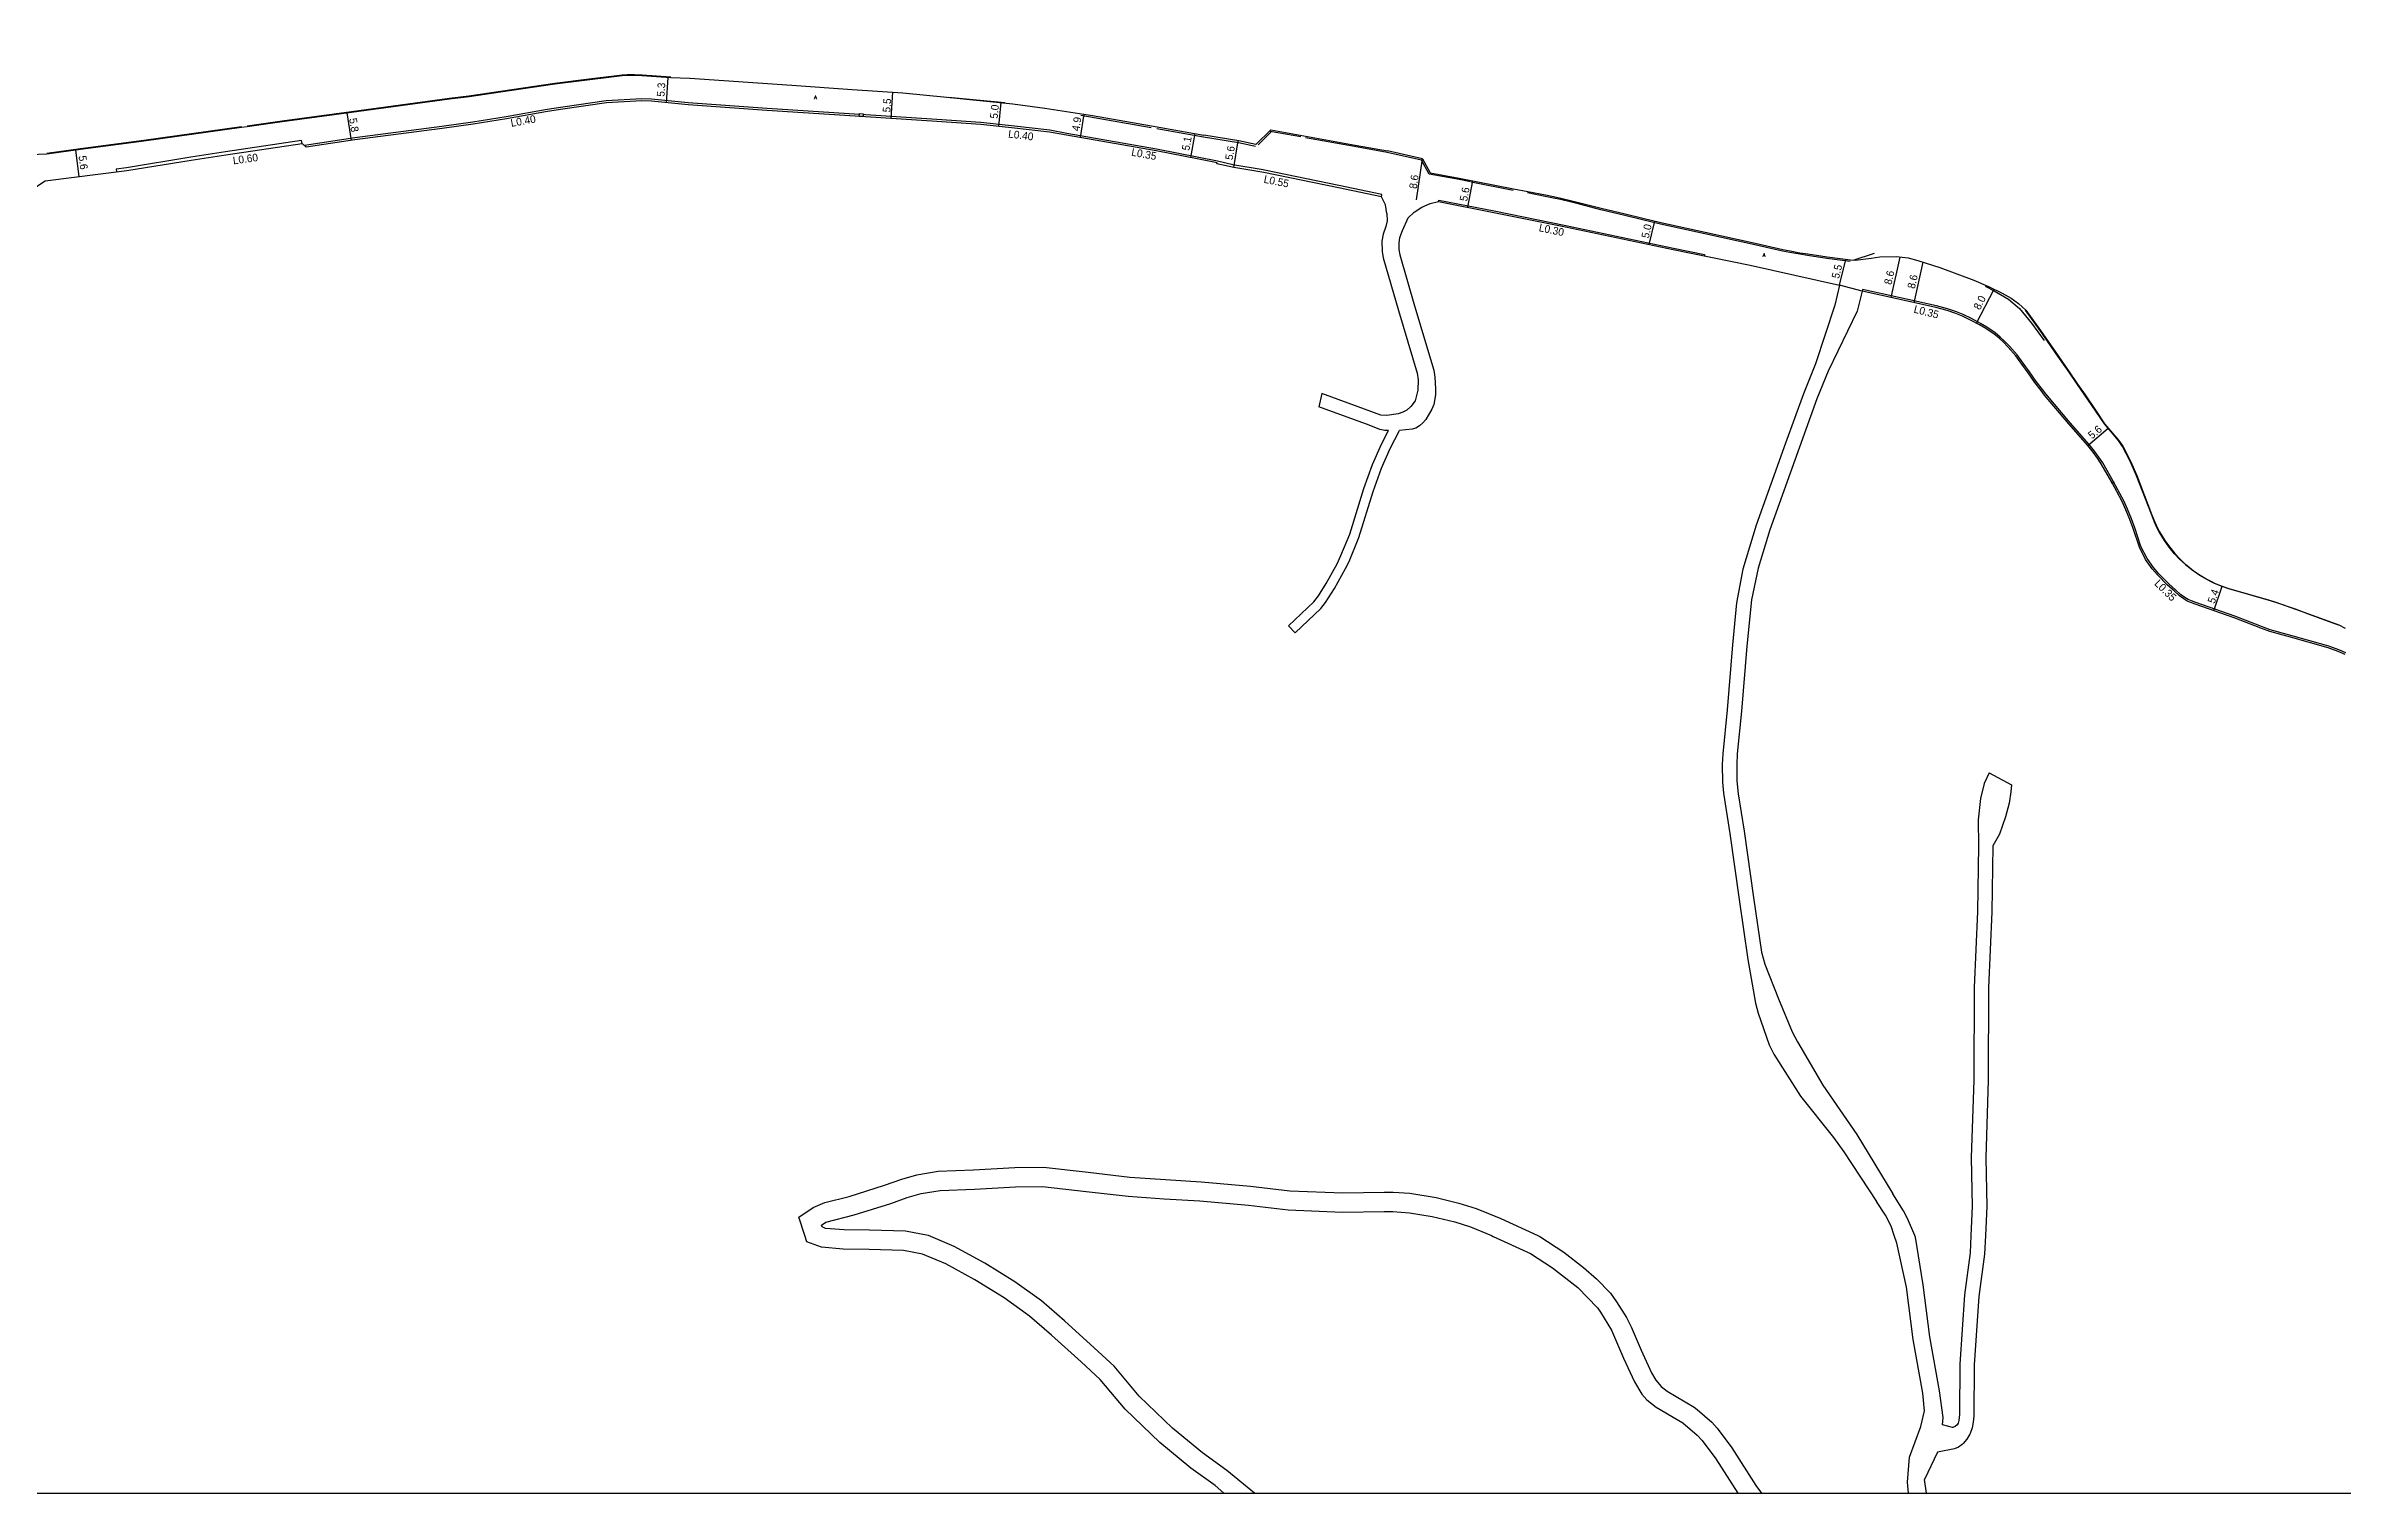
# Model space of a CAD drawing. Header units: metres. Extents: x -20000 to -16000, y -99000 to -96000.
# Drawn here: x -16759.7 to -16282.7, y -99000 to -98699.5 of the extents above; entities that cross this region are included whole.
import ezdxf

# ---------------------------------------------------------------- set-up
doc = ezdxf.new("R2010")
doc.units = ezdxf.units.M
doc.header["$LTSCALE"] = 2.5
for name, color, linetype in [('側溝・桝', 7, 'Continuous'), ('図郭', 7, 'Continuous'), ('幅員', 7, 'Continuous'), ('歩道・分離帯・安全施設', 7, 'Continuous'), ('舗装', 7, 'Continuous'), ('道路', 7, 'Continuous')]:
    doc.layers.add(name, color=color, linetype=linetype)
doc.styles.get("Standard").update_dxf_attribs({"font": ''})
doc.styles.add('YOKO_DECO', font='txt.shx', dxfattribs={"bigfont": 'extfont.shx'})
doc.styles.get('Standard').set_extended_font_data('@MS PGothic')

msp = doc.modelspace()

# ---------------------------------------------------------------- linework, layer by layer
at = {"layer": '側溝・桝'}
for points in [[(-16590.72, -98713.71), (-16609.88, -98712.51), (-16626.28, -98711.32), (-16633.89, -98710.58), (-16635.91, -98710.51), (-16643.3, -98710.92), (-16652.34, -98712.19), (-16655.56, -98712.67), (-16664.1, -98714.24), (-16670.98, -98715.36), (-16677.44, -98716.26), (-16695.55, -98718.59), (-16706, -98720.18)], [(-16520.18, -98722.64), (-16529.02, -98720.93), (-16547.62, -98717.68), (-16551.17, -98717.02), (-16558.47, -98716.18), (-16565.47, -98715.4), (-16574.61, -98714.76), (-16589.39, -98713.8), (-16589.92, -98713.76)], [(-16706.49, -98719.74), (-16706.58, -98719.16), (-16722.37, -98721.5), (-16729.6, -98722.63), (-16742.93, -98724.81), (-16745.07, -98725.07), (-16745, -98725.65)], [(-16516.34, -98723.43), (-16520.18, -98722.64)], [(-16506.85, -98725.23), (-16513.13, -98724.16), (-16516.34, -98723.43)], [(-16482.28, -98730.85), (-16482.17, -98730.33), (-16491.12, -98728.45), (-16506.58, -98725.28), (-16506.85, -98725.23)], [(-16470.41, -98731.82), (-16470.35, -98731.5), (-16458.84, -98733.74), (-16443.98, -98736.77), (-16421.64, -98741.46), (-16415.14, -98742.79), (-16415.2, -98743.11)], [(-16330.25, -98789.96), (-16330.29, -98789.89), (-16332.46, -98786.09), (-16333.24, -98784.9), (-16334.14, -98783.65), (-16335.29, -98782.25), (-16339.22, -98777.75), (-16344.25, -98771.76), (-16344.99, -98770.85), (-16346.27, -98769.17), (-16347.68, -98767.15), (-16348.98, -98765.35), (-16350.25, -98763.65), (-16351.83, -98761.84), (-16352.92, -98760.71), (-16353.76, -98759.95), (-16354.79, -98759.08), (-16356.56, -98757.88), (-16357.84, -98757.12), (-16359.73, -98756.1), (-16361.47, -98755.27), (-16362.86, -98754.72), (-16364.68, -98754.11), (-16367, -98753.49), (-16374.83, -98751.73), (-16382.35, -98750.05), (-16382.43, -98750.4)], [(-16281.93, -98825.52), (-16283.44, -98824.9), (-16285.5, -98824.17), (-16293.38, -98821.94), (-16297.65, -98820.77), (-16299.49, -98820.08), (-16305.04, -98817.94), (-16313.13, -98815.1), (-16314, -98814.73), (-16314.74, -98814.45), (-16315.39, -98814.04), (-16316.3, -98813.38), (-16317.35, -98812.41), (-16318.75, -98811.2), (-16320.8, -98809.12), (-16321.89, -98807.83), (-16323.25, -98805.94), (-16324.52, -98803.41), (-16325.81, -98799.56), (-16326.51, -98797.69), (-16327.31, -98795.67), (-16328.07, -98793.97), (-16330.13, -98790.18)]]:
    msp.add_lwpolyline(points, dxfattribs=at)
for points in [[(-16590.71, -98713.55), (-16589.91, -98713.6), (-16589.95, -98714.18), (-16590.75, -98714.13)], [(-16330.13, -98790.18), (-16330.44, -98790.35), (-16330.56, -98790.13), (-16330.25, -98789.96)]]:
    msp.add_lwpolyline(points, close=True, dxfattribs=at)
at = {"layer": '図郭'}
msp.add_lwpolyline([(-16800, -99000), (-16000, -99000), (-16000, -98400), (-16800, -98400)], close=True, dxfattribs=at)
at = {"layer": '幅員'}
for points in [[(-16630.8, -98711.3), (-16630.41, -98706.03)], [(-16584.11, -98714.56), (-16583.74, -98709.11)], [(-16561.77, -98716.23), (-16561.29, -98711.27)], [(-16697.18, -98713.38), (-16696.3, -98719.12)], [(-16544.81, -98718.54), (-16544.05, -98713.68)], [(-16753.56, -98721.12), (-16752.87, -98726.63)], [(-16521.87, -98722.69), (-16520.97, -98717.71)], [(-16512.96, -98724.73), (-16512.02, -98719.21)], [(-16474.98, -98731.45), (-16473.74, -98722.94)], [(-16464.35, -98733), (-16463.28, -98727.51)], [(-16426.67, -98740.74), (-16425.51, -98735.87)], [(-16387.12, -98749.16), (-16385.83, -98743.82)], [(-16376.43, -98751.73), (-16374.51, -98743.33)], [(-16371.59, -98752.82), (-16369.73, -98744.43)], [(-16358.65, -98757.09), (-16355.03, -98750)], [(-16335.56, -98782.48), (-16331.3, -98778.86)], [(-16309.4, -98816.79), (-16307.67, -98811.68)]]:
    msp.add_lwpolyline(points, dxfattribs=at)
at = {"layer": '歩道・分離帯・安全施設'}
for points in [[(-16629.85, -98706), (-16635.86, -98705.56), (-16637.42, -98705.5), (-16638.93, -98705.52), (-16639.98, -98705.6), (-16641.66, -98705.75), (-16646.87, -98706.41), (-16653.96, -98707.32), (-16665.24, -98708.98), (-16671.81, -98709.9), (-16675.83, -98710.43), (-16696.2, -98713.18), (-16710.62, -98715.1), (-16717.9, -98716.15)], [(-16560.47, -98711.29), (-16572.2, -98710.18)], [(-16719.07, -98716.31), (-16739.36, -98719.15), (-16752.51, -98720.9), (-16759.5, -98721.85)], [(-16530.09, -98716.49), (-16544.72, -98713.91)], [(-16519.26, -98718.43), (-16528.96, -98716.68)], [(-16508.45, -98720.37), (-16511.98, -98719.62), (-16519.26, -98718.43)], [(-16505.11, -98717.3), (-16507.88, -98720.06)], [(-16499.01, -98718.37), (-16505.36, -98717.25)], [(-16481.06, -98721.65), (-16487.84, -98720.4), (-16498.08, -98718.57)], [(-16466.16, -98727.25), (-16472.39, -98726.13), (-16473.93, -98723.2), (-16481.06, -98721.65)], [(-16463.81, -98727.69), (-16466.16, -98727.25)], [(-16454.9, -98729.49), (-16463.64, -98727.77)], [(-16384.93, -98744.28), (-16389.76, -98743.62), (-16393.76, -98743.02), (-16395.4, -98742.77), (-16397.47, -98742.4), (-16398.95, -98742.09), (-16404.69, -98740.78), (-16415.09, -98738.5), (-16424.33, -98736.49), (-16428.06, -98735.6), (-16431.73, -98734.71), (-16436.69, -98733.5), (-16441.17, -98732.37), (-16442.82, -98731.97), (-16445.11, -98731.42), (-16446.57, -98731.1), (-16448.24, -98730.75), (-16451.92, -98730.03)], [(-16379.94, -98742.62), (-16384.35, -98744.07)], [(-16356.9, -98749.39), (-16355.03, -98750.35), (-16352, -98752.08), (-16349.73, -98754.02), (-16347.25, -98757.07), (-16344.61, -98760.68)], [(-16283.45, -98819.75), (-16289.74, -98817.46), (-16292.42, -98816.47), (-16296.49, -98815.07), (-16298.07, -98814.6), (-16301.24, -98813.7), (-16306.29, -98812.2), (-16307.85, -98811.67), (-16309.23, -98811.1), (-16309.77, -98810.83), (-16310.84, -98810.27), (-16312.27, -98809.45), (-16313.64, -98808.53), (-16315.29, -98807.2), (-16316.49, -98806.06), (-16317.52, -98804.97), (-16318.65, -98803.57), (-16319.6, -98802.21), (-16320.72, -98800.43), (-16321.15, -98799.64), (-16321.68, -98798.4), (-16322.36, -98796.72), (-16325.43, -98788.74), (-16326.77, -98785.72), (-16328.34, -98782.65), (-16329.19, -98781.41), (-16332.12, -98777.97), (-16333.89, -98775.37), (-16336.17, -98772.01), (-16337.72, -98769.78), (-16339.46, -98767.23), (-16341.75, -98763.89), (-16345.44, -98758.61), (-16348.48, -98754.37)]]:
    msp.add_lwpolyline(points, dxfattribs=at)
at = {"layer": '舗装'}
msp.add_lwpolyline([(-16382.43, -98750.4), (-16387.12, -98749.16)], dxfattribs=at)
at = {"layer": '道路'}
for points in [[(-16773.31, -98722.46), (-16759.49, -98721.92), (-16752.5, -98720.97), (-16739.35, -98719.22), (-16719.06, -98716.38), (-16717.89, -98716.22), (-16710.61, -98715.17), (-16696.19, -98713.25), (-16675.82, -98710.5), (-16671.8, -98709.97), (-16665.23, -98709.05), (-16653.95, -98707.39), (-16641.65, -98705.82), (-16639.97, -98705.66), (-16638.93, -98705.59), (-16637.42, -98705.57), (-16635.87, -98705.63), (-16629.85, -98706.07), (-16625.93, -98706.18), (-16604.77, -98707.68), (-16592.22, -98708.53), (-16581.72, -98709.24), (-16572.58, -98710.16), (-16558.85, -98711.51), (-16552.21, -98712.41), (-16542.28, -98713.95), (-16530.01, -98716.07), (-16519.19, -98718.03)], [(-16520.23, -98723.01), (-16529.08, -98721.3), (-16547.68, -98718.04), (-16551.23, -98717.43), (-16558.52, -98716.59), (-16565.5, -98715.82), (-16574.64, -98715.18), (-16589.42, -98714.21), (-16609.91, -98712.92), (-16626.31, -98711.73), (-16633.92, -98711), (-16635.91, -98710.92), (-16643.25, -98711.33), (-16652.28, -98712.61), (-16655.49, -98713.08), (-16664.03, -98714.65), (-16670.92, -98715.77), (-16677.38, -98716.67), (-16695.49, -98719), (-16705.61, -98720.54)], [(-16508.37, -98719.99), (-16505.26, -98716.94), (-16487.76, -98720.08), (-16480.99, -98721.27)], [(-16765.63, -98731.3), (-16759.86, -98727.51), (-16742.85, -98725.38), (-16729.51, -98723.2), (-16722.28, -98722.08), (-16706.49, -98719.74), (-16705.61, -98720.54)], [(-16508.37, -98719.99), (-16511.91, -98719.23), (-16519.19, -98718.03)], [(-16473.74, -98722.94), (-16480.99, -98721.27)], [(-16506.68, -98725.8), (-16512.96, -98724.73), (-16516.45, -98724), (-16516.41, -98723.79), (-16520.23, -98723.01)], [(-16481.13, -98734.31), (-16481.4, -98732.49), (-16482.28, -98730.85), (-16491.23, -98728.97), (-16506.68, -98725.8)], [(-16473.74, -98722.94), (-16472.19, -98725.86), (-16466.11, -98726.96)], [(-16466.11, -98726.96), (-16454.83, -98729.17), (-16451.85, -98729.71), (-16448.17, -98730.43), (-16446.51, -98730.78), (-16445.03, -98731.1), (-16442.74, -98731.65), (-16441.09, -98732.05), (-16436.61, -98733.18), (-16431.65, -98734.39), (-16427.98, -98735.28), (-16424.25, -98736.17), (-16415.02, -98738.18), (-16404.62, -98740.45), (-16398.88, -98741.77), (-16397.41, -98742.08), (-16395.35, -98742.44), (-16393.71, -98742.69), (-16389.71, -98743.29), (-16384.88, -98743.95), (-16383.84, -98744), (-16380.58, -98743.54), (-16378.78, -98743.28), (-16375.39, -98743.23), (-16372.87, -98743.52), (-16370.83, -98744.08), (-16366.28, -98745.52), (-16359.25, -98748.12), (-16356.16, -98749.42), (-16353.32, -98750.87), (-16351.49, -98751.9), (-16349.98, -98752.97), (-16348.44, -98754.34), (-16345.4, -98758.58), (-16341.71, -98763.86), (-16339.42, -98767.2), (-16337.68, -98769.76), (-16336.13, -98771.98), (-16333.85, -98775.34), (-16332.08, -98777.94), (-16329.15, -98781.38), (-16328.3, -98782.63), (-16326.72, -98785.7), (-16325.38, -98788.72), (-16322.31, -98796.71), (-16321.64, -98798.38), (-16321.1, -98799.62), (-16320.67, -98800.4), (-16319.56, -98802.18), (-16318.61, -98803.54), (-16317.48, -98804.93), (-16316.45, -98806.02), (-16315.26, -98807.16), (-16313.61, -98808.49), (-16312.24, -98809.41), (-16310.81, -98810.23), (-16309.75, -98810.78), (-16309.21, -98811.05), (-16307.83, -98811.63), (-16306.27, -98812.15), (-16301.23, -98813.65), (-16298.05, -98814.55), (-16296.48, -98815.02), (-16292.4, -98816.43), (-16289.73, -98817.41), (-16283.43, -98819.7), (-16282.12, -98820.37)], [(-16481.13, -98734.31), (-16481.12, -98735.84), (-16481.37, -98736.98), (-16481.93, -98738.56), (-16482.18, -98740.05), (-16482.14, -98742.17), (-16481.93, -98743.5), (-16478.75, -98754.46), (-16474.88, -98767.48), (-16474.68, -98768.85), (-16474.71, -98770.98), (-16475.28, -98773.21), (-16476.14, -98774.37), (-16477.02, -98775.13)], [(-16476.83, -98735.26), (-16477.98, -98737.91), (-16478.5, -98739.37), (-16478.67, -98740.42), (-16478.65, -98741.78), (-16478.47, -98742.86), (-16475.39, -98753.47), (-16471.41, -98766.85), (-16471.16, -98768.3), (-16471.02, -98770.72), (-16471.08, -98771.97), (-16471.42, -98773.97), (-16471.8, -98774.95), (-16473.06, -98777.07)], [(-16476.83, -98735.26), (-16475.49, -98734.01), (-16473.92, -98732.98), (-16472.18, -98732.23), (-16470.41, -98731.82), (-16458.9, -98734.06), (-16444.05, -98737.09), (-16421.71, -98741.78), (-16405.71, -98745.04), (-16387.12, -98749.16), (-16388.12, -98753.34)], [(-16282.07, -98825.84), (-16283.57, -98825.24), (-16285.61, -98824.51), (-16293.47, -98822.29), (-16297.76, -98821.11), (-16299.61, -98820.41), (-16305.16, -98818.27), (-16313.26, -98815.43), (-16314.14, -98815.06), (-16314.9, -98814.77), (-16315.59, -98814.34), (-16316.53, -98813.66), (-16317.59, -98812.67), (-16318.99, -98811.46), (-16321.06, -98809.36), (-16322.17, -98808.05), (-16323.56, -98806.12), (-16324.85, -98803.55), (-16326.15, -98799.68), (-16326.84, -98797.81), (-16327.63, -98795.8), (-16328.39, -98794.12), (-16330.59, -98790.07), (-16332.76, -98786.27), (-16333.53, -98785.1), (-16334.43, -98783.87), (-16335.56, -98782.48), (-16339.49, -98777.98), (-16344.52, -98771.99), (-16345.27, -98771.07), (-16346.56, -98769.39), (-16347.97, -98767.35), (-16349.27, -98765.56), (-16350.53, -98763.87), (-16352.1, -98762.08), (-16353.17, -98760.97), (-16353.99, -98760.21), (-16355.01, -98759.37), (-16356.75, -98758.18), (-16358.02, -98757.43), (-16359.89, -98756.42), (-16361.61, -98755.59), (-16362.99, -98755.05), (-16364.78, -98754.45), (-16367.09, -98753.83), (-16374.9, -98752.07), (-16382.43, -98750.4), (-16383.43, -98754.58)]]:
    msp.add_lwpolyline(points, dxfattribs=at)
at = {"layer": '道路', "flags": 128}
for points in [[(-16388.12, -98753.34), (-16392.1, -98765.54), (-16394.64, -98771.74), (-16398.32, -98781.97), (-16404.44, -98799.04), (-16407.2, -98808.13), (-16408.52, -98815.13), (-16409.38, -98823.87), (-16410.45, -98837.38), (-16411.4, -98846.5), (-16411.49, -98848.74), (-16411.43, -98852.41), (-16411.22, -98854.68), (-16409.88, -98863.01), (-16407.97, -98876.72), (-16406.15, -98889.22), (-16404.61, -98898.29), (-16404.05, -98900.36), (-16401.74, -98906.94), (-16400.8, -98908.85), (-16395.26, -98917.59), (-16388.35, -98926.19), (-16386.22, -98929.11), (-16379.42, -98939.48)], [(-16383.43, -98754.58), (-16389.49, -98767.03), (-16391.84, -98772.79), (-16395.43, -98782.79), (-16401.59, -98799.99), (-16404, -98807.92), (-16405.44, -98814.55), (-16406.39, -98824.14), (-16407.47, -98837.66), (-16408.39, -98846.51), (-16408.49, -98848.7), (-16408.43, -98852.13), (-16408.16, -98854.79), (-16406.92, -98862.56), (-16404.99, -98876.32), (-16403.35, -98887.66), (-16402.63, -98890.15), (-16399.77, -98897.37), (-16396.94, -98904.23), (-16395.89, -98906.33), (-16390.59, -98915.28), (-16383.55, -98925.54), (-16376.04, -98937.87)], [(-16494.64, -98771.7), (-16495.27, -98774.41)], [(-16480.78, -98779.38), (-16481.57, -98779.37), (-16482.61, -98779.17), (-16484.86, -98778.28), (-16495.27, -98774.41)], [(-16477.02, -98775.13), (-16477.85, -98775.58), (-16478.79, -98775.89), (-16481.14, -98776.25), (-16482.41, -98776.14), (-16483.73, -98775.71), (-16494.64, -98771.7)], [(-16474.37, -98778.42), (-16475.13, -98778.85), (-16475.87, -98779.11), (-16478.52, -98779.38)], [(-16473.06, -98777.07), (-16473.69, -98777.79), (-16474.37, -98778.42)], [(-16501.6, -98819.95), (-16496.34, -98814.95), (-16495.38, -98813.71), (-16493.77, -98811.11), (-16491.48, -98807.05), (-16490.68, -98805.34), (-16488.84, -98800.86), (-16485.93, -98791.39), (-16484.11, -98786.4), (-16482.26, -98782.21), (-16480.78, -98779.38)], [(-16500.23, -98821.4), (-16494.87, -98816.32), (-16493.88, -98815.08), (-16492.04, -98812.13), (-16489.74, -98808.02), (-16489.01, -98806.54), (-16486.96, -98801.54), (-16484.03, -98792.03), (-16482.25, -98787.15), (-16480.46, -98783.08), (-16478.52, -98779.38)], [(-16501.6, -98819.95), (-16500.23, -98821.4)], [(-16356.04, -98850.44), (-16357.06, -98852.68), (-16357.85, -98855.77), (-16358.35, -98860.22), (-16358.25, -98865.62), (-16358.48, -98879.24), (-16359.19, -98895.01), (-16359.25, -98914.24), (-16359.77, -98930.35), (-16359.56, -98940.47), (-16359.82, -98946.55)], [(-16356.04, -98850.44), (-16351.39, -98852.94)], [(-16351.39, -98852.94), (-16351.57, -98854.4), (-16351.87, -98856.76), (-16352.62, -98859.57), (-16353.93, -98863.21), (-16355.25, -98865.61), (-16355.48, -98879.34), (-16356.19, -98895.09), (-16356.25, -98914.29), (-16356.77, -98930.37), (-16356.56, -98940.5), (-16356.82, -98946.55)], [(-16602.08, -98946.55), (-16603.32, -98942.74), (-16600.34, -98940.7), (-16597.88, -98939.66), (-16592.87, -98938.39), (-16585.48, -98936.06), (-16581.92, -98934.79), (-16578.75, -98933.9), (-16574.37, -98933.17), (-16567.01, -98932.88), (-16558.44, -98932.39), (-16552.45, -98932.36), (-16543.2, -98933.39), (-16534.52, -98934.38), (-16527.16, -98934.89), (-16519.72, -98935.35), (-16509.5, -98936.24), (-16501.31, -98937.23), (-16490.33, -98937.69), (-16481.74, -98937.55), (-16479.84, -98937.53), (-16476.4, -98937.73), (-16470.93, -98938.64), (-16466.18, -98939.8), (-16462.58, -98940.92), (-16457.49, -98943.02), (-16449.77, -98946.55)], [(-16576.36, -98946.55), (-16576.44, -98946.52), (-16581.15, -98945.61), (-16588.63, -98945.43), (-16593.88, -98945.32), (-16597.72, -98945.03), (-16598.46, -98944.75), (-16598.59, -98944.35), (-16597.71, -98943.75), (-16591.77, -98942.24), (-16584.21, -98939.86), (-16580.77, -98938.63), (-16577.86, -98937.81), (-16573.95, -98937.16), (-16566.81, -98936.87), (-16558.32, -98936.39), (-16552.66, -98936.36), (-16543.64, -98937.36), (-16534.89, -98938.36), (-16527.42, -98938.89), (-16520.01, -98939.34), (-16509.91, -98940.22), (-16501.63, -98941.21), (-16490.38, -98941.7), (-16481.69, -98941.55), (-16479.94, -98941.53), (-16476.44, -98941.78), (-16471.73, -98942.56), (-16467.01, -98943.71), (-16463.77, -98944.75), (-16459.43, -98946.55)], [(-16375.75, -98946.55), (-16376.41, -98944.6), (-16377.61, -98942.29), (-16379.42, -98939.48)], [(-16371.46, -98946.55), (-16373.01, -98942.98), (-16373.83, -98941.39), (-16376.04, -98937.87)], [(-16514.99, -99000), (-16516.84, -98998.45), (-16521.86, -98994.85), (-16528.31, -98989.5), (-16535.53, -98982.6), (-16540.72, -98976.45), (-16544.68, -98972.76), (-16550.79, -98967.23), (-16555.37, -98963.24), (-16560.67, -98959.48), (-16566.72, -98955.71), (-16572.74, -98952.39), (-16577.6, -98950.37), (-16581.58, -98949.6), (-16588.71, -98949.43), (-16594.07, -98949.32), (-16598.58, -98948.97), (-16601.66, -98947.83), (-16602.08, -98946.55)], [(-16508.66, -99000), (-16509.43, -98999.43), (-16514.39, -98995.29), (-16519.42, -98991.68), (-16525.65, -98986.51), (-16532.61, -98979.86), (-16537.82, -98973.68), (-16541.97, -98969.81), (-16548.13, -98964.24), (-16552.89, -98960.1), (-16558.45, -98956.15), (-16564.69, -98952.26), (-16571, -98948.78), (-16576.36, -98946.55)], [(-16459.43, -98946.55), (-16459.09, -98946.69), (-16451.3, -98950.25), (-16446.74, -98953.25), (-16441.45, -98957.33), (-16437.37, -98961.54), (-16436.79, -98962.46), (-16434.5, -98966.14), (-16431.98, -98971.96), (-16429.72, -98976.9), (-16428.22, -98979.47), (-16427.12, -98980.66), (-16425.18, -98982.19), (-16419.67, -98985.4), (-16416.7, -98987.97), (-16415.65, -98989.06), (-16412.79, -98992.86), (-16408.24, -99000)], [(-16449.77, -98946.55), (-16449.36, -98946.74), (-16444.42, -98949.99), (-16440.29, -98953.17), (-16437.62, -98955.53), (-16434.73, -98958.52), (-16433.44, -98960.27), (-16431.41, -98963.54), (-16430.43, -98965.47), (-16428.33, -98970.33), (-16426.17, -98975.05), (-16425.28, -98976.57), (-16424.2, -98977.87), (-16422.92, -98978.87), (-16417.34, -98982.13), (-16416.72, -98982.66), (-16413.68, -98985.29), (-16412.56, -98986.52), (-16409.5, -98990.58), (-16404.5, -98998.43), (-16403.3, -99000)], [(-16370.25, -98986.19), (-16369.5, -98982.93), (-16369.8, -98979.28), (-16371.82, -98968.13), (-16373.23, -98957.22), (-16375.22, -98948.1), (-16375.75, -98946.55)], [(-16365.71, -98985.81), (-16365.57, -98984.34), (-16366.34, -98978.74), (-16368.36, -98967.59), (-16369.77, -98956.73), (-16371.32, -98946.87), (-16371.46, -98946.55)], [(-16356.82, -98946.55), (-16356.98, -98950.38), (-16358.18, -98959.18), (-16359.14, -98973.34), (-16359.21, -98984.03), (-16359.37, -98985.25), (-16359.61, -98986.45), (-16359.99, -98987.61), (-16360.06, -98987.79), (-16360.67, -98988.83), (-16361.45, -98989.73), (-16361.63, -98989.9), (-16362.43, -98990.46), (-16363.26, -98990.84), (-16366.81, -98991.49)], [(-16359.82, -98946.55), (-16359.97, -98950.11), (-16361.17, -98958.87), (-16362.14, -98973.23), (-16362.21, -98983.68), (-16362.27, -98984.3), (-16362.34, -98984.92), (-16362.51, -98985.5), (-16362.7, -98985.84), (-16363.1, -98986.2), (-16363.61, -98986.39), (-16363.68, -98986.4), (-16365.71, -98985.81)], [(-16372.6, -98992.58), (-16370.25, -98986.19)], [(-16372.6, -98992.58), (-16370.25, -98986.19)], [(-16372.78, -99000), (-16373.03, -98997.75), (-16372.6, -98992.58)], [(-16366.81, -98991.49), (-16369.48, -98997.21)], [(-16366.81, -98991.49), (-16369.48, -98997.21)], [(-16369.03, -99000), (-16369.48, -98997.21)]]:
    msp.add_lwpolyline(points, dxfattribs=at)

# ---------------------------------------------------------------- texts
at = {"layer": '側溝・桝'}
for s, rotation, p in [('L0.40', 10, (-16663, -98716.31)), ('L0.40', 353.0519, (-16559.87, -98718.51)), ('L0.60', 7.7115, (-16720.74, -98724.1)), ('L0.35', 349.6424, (-16534.32, -98722.27)), ('L0.55', 348.7901, (-16506.82, -98727.9)), ('L0.30', 348.0054, (-16449.68, -98737.94)), ('L0.35', 345.9378, (-16371.83, -98754.86)), ('L0.35', 315.5201, (-16321.86, -98811.28))]:
    msp.add_text(s, height=1.6, rotation=rotation, dxfattribs=at).set_placement(p)
at = {"layer": '幅員'}
for s, rotation, p in [('5.3', 86, (-16631.21, -98710.08)), ('5.5', 86, (-16584.3, -98713.35)), ('5.0', 84, (-16562.02, -98714.67)), ('5.8', 279, (-16696.71, -98714.61)), ('4.9', 81, (-16545.04, -98717.26)), ('5.1', 80, (-16522.19, -98721.33)), ('5.6', 80, (-16513.2, -98723.28)), ('5.6', 277, (-16752.9, -98722.36)), ('8.6', 82, (-16474.95, -98729.25)), ('5.6', 79, (-16464.49, -98731.86)), ('5.0', 77, (-16426.76, -98739.55)), ('5.5', 76, (-16387.25, -98747.93)), ('8.6', 77, (-16376.35, -98749.19)), ('8.6', 77, (-16371.51, -98750.03)), ('8.0', 63, (-16357.98, -98754.45)), ('5.6', 40, (-16334.68, -98781.23)), ('5.4', 71, (-16309.22, -98815.41))]:
    msp.add_text(s, height=1.6, rotation=rotation, dxfattribs=at).set_placement(p)
at = {"layer": '舗装', "style": 'YOKO_DECO'}
for p in [(-16600.13, -98710.53, 196.07), (-16403.09, -98743.28, 193.65)]:
    msp.add_text('A', height=0.75, dxfattribs=at).set_placement(p)

doc.saveas('drawing.dxf')
